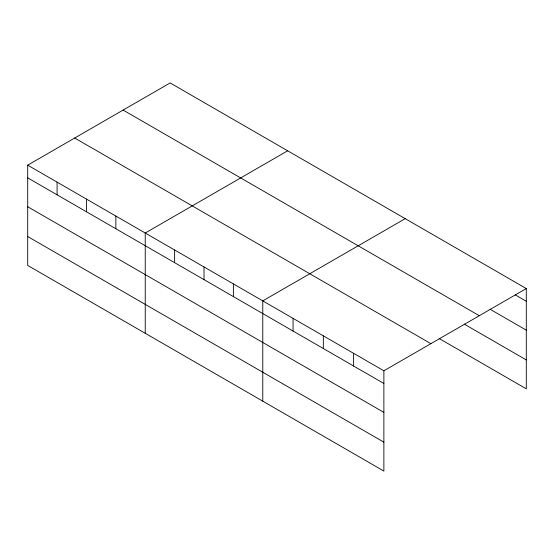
<?xml version="1.0" encoding="UTF-8"?>
<svg xmlns="http://www.w3.org/2000/svg" width="554" height="554" viewBox="0 0 554 554"><rect width="100%" height="100%" fill="white"/><g stroke="black" fill="none" stroke-linecap="round" stroke-linejoin="round"><path stroke-width="0.83" d="M383.874 412.384L383.874 370.799L27.7 165.161L27.7 265.428L383.874 471.066L383.874 412.384L27.7 206.746M439.17 338.529L526.3 388.839L526.3 288.572L170.126 82.934L27.7 165.161M287.664 150.799L145.238 233.026L145.238 333.286M405.203 218.657L262.776 300.884L262.776 401.144M383.874 370.799L526.3 288.572M515.227 294.86L526.3 301.258M490.117 309.271L526.3 330.156M123.127 110.073L479.3 315.711M464.273 324.125L526.3 359.934M74.7 138.029L430.874 343.667M27.7 177.848L383.874 383.486M27.7 236.523L383.874 442.161M353.604 353.32L353.604 366M323.328 335.842L323.328 348.521M293.052 318.363L293.052 331.043M233.393 283.918L233.393 296.598M204.011 266.952L204.011 279.638M174.621 249.986L174.621 262.672M115.855 216.06L115.855 228.74M86.472 199.094L86.472 211.773M57.083 182.127L57.083 194.814"/></g></svg>
